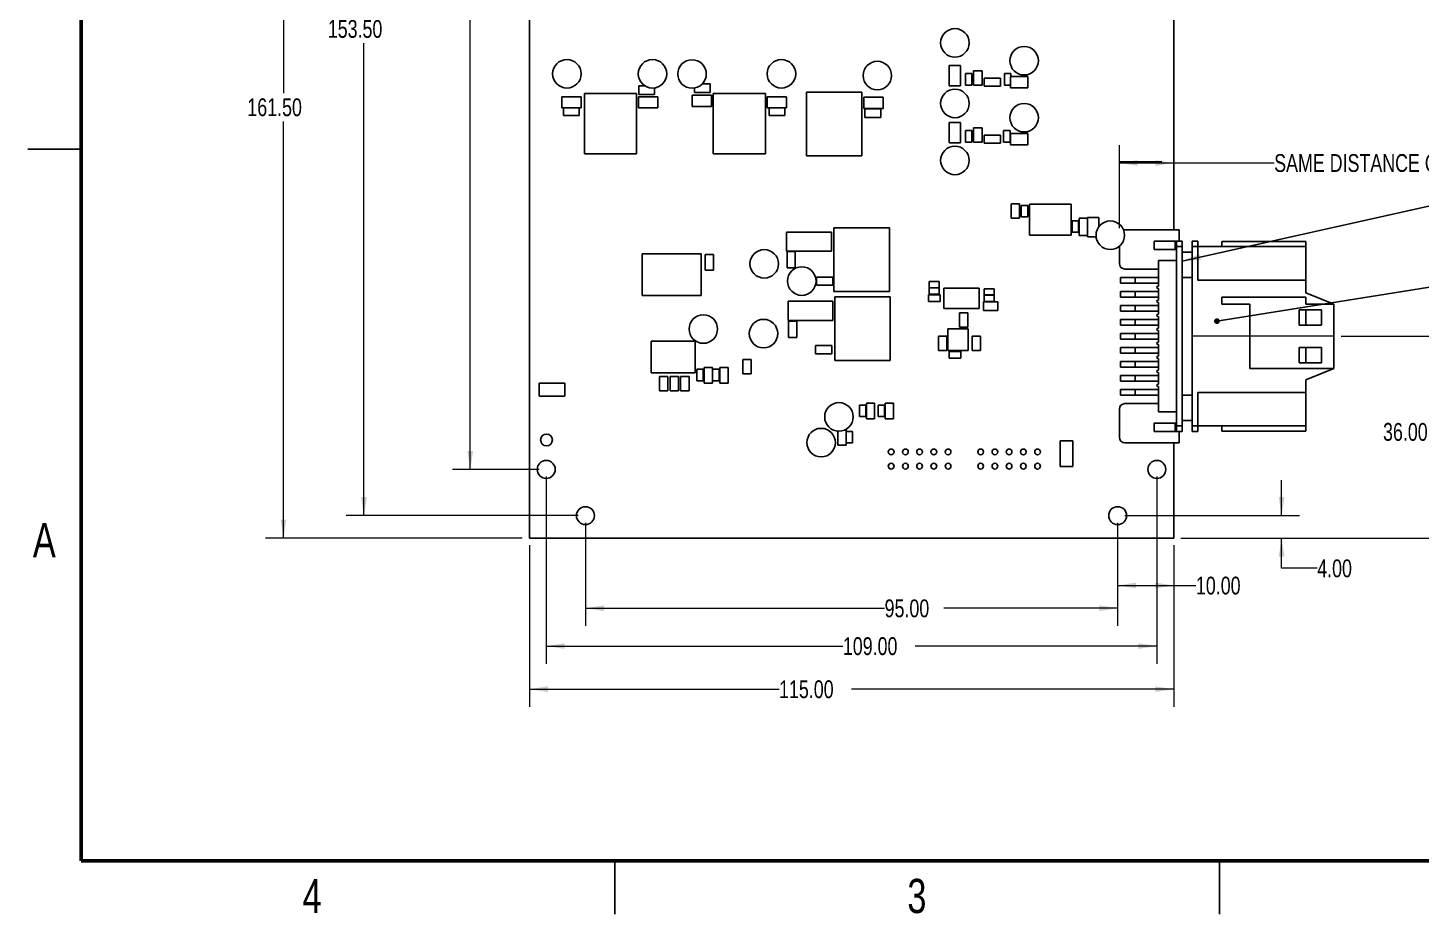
# Paper-space layout 'Sheet2' of a CAD drawing. Header units: millimetres. Extents: x 3 to 429, y 3 to 276.
# Drawn here: x 3.2 to 251.9, y 3.2 to 161.3 of the extents above; entities that cross this region are included whole.
import ezdxf

# ---------------------------------------------------------------- set-up
doc = ezdxf.new("R2010")
doc.units = ezdxf.units.MM
doc.styles.add('SLDTEXTSTYLE1', font='TXT', dxfattribs={"width": 0.75})
doc.dimstyles.new('SLDDIMSTYLE1', dxfattribs={"dimtxt": 3.175, "dimasz": 3.302, "dimexe": 0, "dimexo": 0.0625, "dimgap": 0.79375, "dimtad": 0, "dimtih": 1, "dimtoh": 1, "dimrnd": 1e-09, "dimzin": 4, "dimdsep": 46, "dimtxsty": 'SLDTEXTSTYLE1', "dimsah": 1, "dimcen": 0.09, "dimadec": 0, "dimazin": 1, "dimtfac": 1, "dimtofl": 0, "dimtmove": 0, "dimatfit": 3, "dimfxl": 1, "dimfrac": 2, "dimtolj": 1, "dimtzin": 12, "dimarcsym": 0})
doc.dimstyles.new('SLDDIMSTYLE2', dxfattribs={"dimtxt": 3.175, "dimasz": 3.302, "dimexe": 0, "dimexo": 0.0625, "dimgap": 0.79375, "dimtad": 0, "dimtih": 1, "dimtoh": 1, "dimrnd": 1e-09, "dimzin": 12, "dimdsep": 46, "dimtxsty": 'SLDTEXTSTYLE1', "dimsah": 1, "dimcen": 0.09, "dimadec": 0, "dimazin": 3, "dimtfac": 1, "dimtofl": 0, "dimtmove": 0, "dimatfit": 3, "dimfxl": 1, "dimfrac": 2, "dimtolj": 1, "dimtzin": 12, "dimarcsym": 0})
doc.dimstyles.new('SLDDIMSTYLE3', dxfattribs={"dimtxt": 3.175, "dimasz": 3.302, "dimexe": 0, "dimexo": 0.0625, "dimgap": 0.79375, "dimtad": 0, "dimtih": 1, "dimtoh": 1, "dimrnd": 1e-09, "dimzin": 4, "dimdsep": 46, "dimtxsty": 'SLDTEXTSTYLE1', "dimsah": 1, "dimcen": 0.09, "dimadec": 0, "dimazin": 1, "dimtfac": 1, "dimtmove": 0, "dimatfit": 0, "dimfxl": 1, "dimfrac": 2, "dimtolj": 1, "dimtzin": 12, "dimarcsym": 0})
doc.dimstyles.new('SLDDIMSTYLE4', dxfattribs={"dimtxt": 0.18, "dimasz": 1.016, "dimexe": 0, "dimexo": 0.0625, "dimgap": 0, "dimtad": 0, "dimtih": 1, "dimtoh": 1, "dimdec": 0, "dimrnd": 1e-09, "dimzin": 0, "dimdsep": 46, "dimtxsty": 'Standard', "dimblk1": 'DOT', "dimblk2": 'DOT', "dimsah": 1, "dimcen": 0.09, "dimadec": 0, "dimazin": 0, "dimtfac": 1.016, "dimtdec": 0, "dimtofl": 0, "dimtmove": 0, "dimatfit": 3, "dimldrblk": 'DOT', "dimfxl": 1, "dimfrac": 2, "dimtolj": 1, "dimtzin": 0, "dimarcsym": 0})
doc.dimstyles.new('SLDDIMSTYLE5', dxfattribs={"dimtxt": 0.18, "dimasz": 3.302, "dimexe": 0, "dimexo": 0.0625, "dimgap": 0, "dimtad": 0, "dimtih": 1, "dimtoh": 1, "dimdec": 0, "dimrnd": 1e-09, "dimzin": 0, "dimdsep": 46, "dimtxsty": 'Standard', "dimsah": 1, "dimcen": 0.09, "dimadec": 0, "dimazin": 0, "dimtfac": 3.302, "dimtdec": 0, "dimtofl": 0, "dimtmove": 0, "dimatfit": 3, "dimfxl": 1, "dimfrac": 2, "dimtolj": 1, "dimtzin": 0, "dimarcsym": 0})

# ---------------------------------------------------------------- blocks, each defined once
blk = doc.blocks.new('_D_10')
at = {"color": 7, "linetype": 'Continuous', "lineweight": 0}
for p, q in [((237.57, 106.28), (294.58, 106.28)), ((291.4, 106.28), (291.4, 91.76)), ((291.4, 70.28), (291.4, 86.72)), ((208.97, 70.28), (294.58, 70.28))]:
    blk.add_line(p, q, dxfattribs=at)
at = {"color": 7, "linetype": 'Continuous', "lineweight": 18}
for points in [[(291.4, 106.28), (290.89, 102.98), (291.91, 102.98)], [(291.4, 70.28), (291.91, 73.58), (290.89, 73.58)]]:
    blk.add_solid(points, dxfattribs=at)
at = {"color": 7, "linetype": 'Continuous', "lineweight": 18, "char_height": 3.175, "attachment_point": 1, "style": 'SLDTEXTSTYLE1'}
for s, insert in [('36.00', (245.07, 90.81)), ('[BOARD EDGE TO CONNECTOR CENTER]', (255.62, 90.81))]:
    blk.add_mtext(s, dxfattribs=dict(at, insert=insert))
blk = doc.blocks.new('_D_13')
at = {"color": 7, "linetype": 'Continuous', "lineweight": 0}
for p, q in [((91.43, 231.78), (45.62, 231.78)), ((48.8, 231.78), (48.8, 149.69)), ((48.8, 70.28), (48.8, 144.64)), ((91.43, 70.28), (45.62, 70.28))]:
    blk.add_line(p, q, dxfattribs=at)
at = {"color": 7, "linetype": 'Continuous', "lineweight": 18}
for points in [[(48.8, 231.78), (48.29, 228.48), (49.31, 228.48)], [(48.8, 70.28), (49.31, 73.58), (48.29, 73.58)]]:
    blk.add_solid(points, dxfattribs=at)
at = {"color": 7, "linetype": 'Continuous', "lineweight": 18, "insert": (42.35, 148.74), "char_height": 3.175, "attachment_point": 1, "style": 'SLDTEXTSTYLE1'}
blk.add_mtext('161.50', dxfattribs=at)
blk = doc.blocks.new('_D_14')
at = {"color": 7, "linetype": 'Continuous', "lineweight": 0}
for p, q in [((92.7, 69.01), (92.7, 40.14)), ((207.7, 69.01), (207.7, 40.14)), ((92.7, 43.32), (137.26, 43.32)), ((207.7, 43.32), (150.17, 43.32))]:
    blk.add_line(p, q, dxfattribs=at)
at = {"color": 7, "linetype": 'Continuous', "lineweight": 18}
for points in [[(92.7, 43.32), (96, 42.81), (96, 43.82)], [(207.7, 43.32), (204.4, 43.82), (204.4, 42.81)]]:
    blk.add_solid(points, dxfattribs=at)
at = {"color": 7, "linetype": 'Continuous', "lineweight": 18, "insert": (137.26, 44.89), "char_height": 3.175, "attachment_point": 1, "style": 'SLDTEXTSTYLE1'}
blk.add_mtext('115.00', dxfattribs=at)
blk = doc.blocks.new('_D_15')
at = {"color": 7, "linetype": 'Continuous', "lineweight": 0}
for p, q in [((94.43, 219.53), (78.96, 219.53)), ((82.14, 219.53), (82.14, 177.64)), ((82.14, 82.53), (82.14, 172.6)), ((94.43, 82.53), (78.96, 82.53))]:
    blk.add_line(p, q, dxfattribs=at)
at = {"color": 7, "linetype": 'Continuous', "lineweight": 18}
for points in [[(82.14, 219.53), (81.63, 216.23), (82.65, 216.23)], [(82.14, 82.53), (82.65, 85.83), (81.63, 85.83)]]:
    blk.add_solid(points, dxfattribs=at)
at = {"color": 7, "linetype": 'Continuous', "lineweight": 18, "insert": (75.69, 176.7), "char_height": 3.175, "attachment_point": 1, "style": 'SLDTEXTSTYLE1'}
blk.add_mtext('137.00', dxfattribs=at)
blk = doc.blocks.new('_D_16')
at = {"color": 7, "linetype": 'Continuous', "lineweight": 0}
for p, q in [((101.43, 227.78), (59.99, 227.78)), ((63.17, 227.78), (63.17, 163.66)), ((63.17, 74.28), (63.17, 158.62)), ((101.43, 74.28), (59.99, 74.28))]:
    blk.add_line(p, q, dxfattribs=at)
at = {"color": 7, "linetype": 'Continuous', "lineweight": 18}
for points in [[(63.17, 227.78), (62.66, 224.48), (63.67, 224.48)], [(63.17, 74.28), (63.67, 77.58), (62.66, 77.58)]]:
    blk.add_solid(points, dxfattribs=at)
at = {"color": 7, "linetype": 'Continuous', "lineweight": 18, "insert": (56.71, 162.72), "char_height": 3.175, "attachment_point": 1, "style": 'SLDTEXTSTYLE1'}
blk.add_mtext('153.50', dxfattribs=at)
blk = doc.blocks.new('_D_17')
at = {"color": 7, "linetype": 'Continuous', "lineweight": 0}
for p, q in [((95.7, 81.26), (95.7, 47.83)), ((204.7, 81.26), (204.7, 47.83)), ((95.7, 51.01), (148.65, 51.01)), ((204.7, 51.01), (161.55, 51.01))]:
    blk.add_line(p, q, dxfattribs=at)
at = {"color": 7, "linetype": 'Continuous', "lineweight": 18}
for points in [[(95.7, 51.01), (99, 50.5), (99, 51.51)], [(204.7, 51.01), (201.4, 51.51), (201.4, 50.5)]]:
    blk.add_solid(points, dxfattribs=at)
at = {"color": 7, "linetype": 'Continuous', "lineweight": 18, "insert": (148.65, 52.58), "char_height": 3.175, "attachment_point": 1, "style": 'SLDTEXTSTYLE1'}
blk.add_mtext('109.00', dxfattribs=at)
blk = doc.blocks.new('_D_18')
at = {"color": 7, "linetype": 'Continuous', "lineweight": 0}
for p, q in [((102.7, 73.01), (102.7, 54.59)), ((197.7, 73.01), (197.7, 54.59)), ((102.7, 57.76), (156.1, 57.76)), ((197.7, 57.76), (166.66, 57.76))]:
    blk.add_line(p, q, dxfattribs=at)
at = {"color": 7, "linetype": 'Continuous', "lineweight": 18}
for points in [[(102.7, 57.76), (106, 57.25), (106, 58.27)], [(197.7, 57.76), (194.4, 58.27), (194.4, 57.25)]]:
    blk.add_solid(points, dxfattribs=at)
at = {"color": 7, "linetype": 'Continuous', "lineweight": 18, "insert": (156.1, 59.33), "char_height": 3.175, "attachment_point": 1, "style": 'SLDTEXTSTYLE1'}
blk.add_mtext('95.00', dxfattribs=at)
blk = doc.blocks.new('_D_19')
at = {"color": 7, "linetype": 'Continuous', "lineweight": 0}
for p, q in [((226.97, 74.28), (226.97, 80.63)), ((198.97, 74.28), (230.15, 74.28)), ((208.97, 70.28), (230.15, 70.28)), ((226.97, 64.89), (226.97, 70.28)), ((233.32, 64.89), (226.97, 64.89))]:
    blk.add_line(p, q, dxfattribs=at)
at = {"color": 7, "linetype": 'Continuous', "lineweight": 18}
for points in [[(226.97, 74.28), (227.48, 77.58), (226.46, 77.58)], [(226.97, 70.28), (226.46, 66.98), (227.48, 66.98)]]:
    blk.add_solid(points, dxfattribs=at)
at = {"color": 7, "linetype": 'Continuous', "lineweight": 18, "insert": (233.32, 66.46), "char_height": 3.175, "attachment_point": 1, "style": 'SLDTEXTSTYLE1'}
blk.add_mtext('4.00', dxfattribs=at)
blk = doc.blocks.new('_D_20')
at = {"color": 7, "linetype": 'Continuous', "lineweight": 0}
for p, q in [((197.7, 73.01), (197.7, 58.64)), ((207.7, 69.01), (207.7, 58.64)), ((197.7, 61.82), (207.7, 61.82)), ((207.7, 61.82), (211.67, 61.82))]:
    blk.add_line(p, q, dxfattribs=at)
at = {"color": 7, "linetype": 'Continuous', "lineweight": 18}
for points in [[(197.7, 61.82), (201, 61.31), (201, 62.33)], [(207.7, 61.82), (204.4, 62.33), (204.4, 61.31)]]:
    blk.add_solid(points, dxfattribs=at)
at = {"color": 7, "linetype": 'Continuous', "lineweight": 18, "insert": (211.67, 63.39), "char_height": 3.175, "attachment_point": 1, "style": 'SLDTEXTSTYLE1'}
blk.add_mtext('10.00', dxfattribs=at)
blk = doc.blocks.new('_D_21')
at = {"color": 7, "linetype": 'Continuous', "lineweight": 0}
for p, q in [((198, 125.55), (198, 140.39)), ((198, 137.22), (207.7, 137.22)), ((207.7, 137.22), (225.64, 137.22))]:
    blk.add_line(p, q, dxfattribs=at)
at = {"color": 7, "linetype": 'Continuous', "lineweight": 18}
for points in [[(198, 137.22), (201.3, 136.71), (201.3, 137.72)], [(207.7, 137.22), (204.4, 137.72), (204.4, 136.71)]]:
    blk.add_solid(points, dxfattribs=at)
at = {"color": 7, "linetype": 'Continuous', "lineweight": 18, "insert": (225.64, 138.79), "char_height": 3.175, "attachment_point": 1, "style": 'SLDTEXTSTYLE1'}
blk.add_mtext('SAME DISTANCE OUT AS CONNECTOR ON CARRIER BOARD', dxfattribs=at)
blk = doc.blocks.new('_Dot')
at = {"color": 0, "linetype": 'ByBlock', "lineweight": -2}
blk.add_line((-0.5, 0), (-1, 0), dxfattribs=at)
at = {"color": 0, "linetype": 'ByBlock', "const_width": 0.5}
blk.add_lwpolyline([(-0.25, 0, 1), (0.25, 0, 1)], format="xyb", close=True, dxfattribs=at)

psp = doc.layouts.new('Sheet2')

# ---------------------------------------------------------------- linework, layer by layer
at = {"color": 7, "linetype": 'Continuous', "lineweight": 50}
for p, q in [((12.7, 12.7), (12.7, 266.7)), ((419.1, 12.7), (12.7, 12.7))]:
    psp.add_line(p, q, dxfattribs=at)
at = {"color": 7, "linetype": 'Continuous', "lineweight": 25}
for p, q in [((92.7, 231.782), (92.7, 70.281)), ((207.701, 125.281), (207.701, 231.782)), ((167.625, 150.997), (167.625, 154.597)), ((167.625, 154.597), (169.675, 154.597)), ((169.675, 154.597), (169.675, 150.997)), ((170.518, 151.112), (170.518, 153.162)), ((170.518, 153.162), (171.658, 153.162)), ((171.658, 153.162), (171.658, 152.402)), ((171.658, 152.402), (171.658, 152.402)), ((171.658, 152.402), (171.658, 151.112)), ((171.991, 151.122), (171.991, 153.672)), ((171.991, 153.672), (173.491, 153.672)), ((173.491, 153.672), (173.491, 151.122)), ((173.879, 150.922), (173.879, 152.372)), ((173.879, 152.372), (176.779, 152.372)), ((176.779, 152.372), (176.779, 150.922)), ((177.476, 151.112), (177.476, 153.162)), ((177.476, 153.162), (178.616, 153.162)), ((178.557, 152.647), (181.657, 152.647)), ((178.557, 150.647), (178.557, 152.647)), ((178.616, 153.162), (178.616, 152.647)), ((181.657, 152.647), (181.657, 150.647)), ((102.505, 138.847), (102.505, 149.597)), ((102.505, 149.597), (111.805, 149.597)), ((111.805, 149.597), (111.805, 138.847)), ((112.214, 149.439), (112.214, 150.949)), ((112.214, 150.949), (113.343, 150.949)), ((115.014, 149.439), (112.214, 149.439)), ((115.014, 150.6), (115.014, 149.439)), ((121.734, 147.288), (121.734, 149.288)), ((121.734, 149.288), (125.184, 149.288)), ((122.185, 149.795), (122.185, 150.584)), ((124.985, 149.795), (122.185, 149.795)), ((123.547, 151.305), (124.985, 151.305)), ((124.985, 151.305), (124.985, 149.795)), ((125.184, 149.288), (125.184, 147.288)), ((125.521, 149.597), (134.821, 149.597)), ((125.521, 138.847), (125.521, 149.597)), ((134.821, 149.597), (134.821, 138.847)), ((142.137, 138.496), (142.137, 149.846)), ((142.137, 149.846), (152.037, 149.846)), ((152.037, 149.846), (152.037, 138.496)), ((169.675, 150.997), (167.625, 150.997)), ((171.658, 151.112), (170.518, 151.112)), ((173.491, 151.122), (171.991, 151.122)), ((176.779, 150.922), (173.879, 150.922)), ((178.557, 151.112), (177.476, 151.112)), ((181.657, 150.647), (178.557, 150.647)), ((98.463, 147.042), (98.463, 149.042)), ((98.463, 149.042), (101.913, 149.042)), ((101.913, 147.042), (98.463, 147.042)), ((98.788, 145.655), (98.788, 147.042)), ((101.588, 147.042), (101.588, 145.655)), ((101.913, 149.042), (101.913, 147.042)), ((112.143, 149.042), (115.593, 149.042)), ((112.143, 147.042), (112.143, 149.042)), ((115.593, 147.042), (112.143, 147.042)), ((115.593, 149.042), (115.593, 147.042)), ((125.184, 147.288), (121.734, 147.288)), ((135.159, 147.042), (135.159, 149.042)), ((135.159, 149.042), (138.609, 149.042)), ((138.609, 147.042), (135.159, 147.042)), ((135.484, 145.655), (135.484, 147.042)), ((138.284, 147.042), (138.284, 145.655)), ((138.609, 149.042), (138.609, 147.042)), ((152.367, 146.958), (152.367, 148.958)), ((152.367, 148.958), (155.817, 148.958)), ((155.817, 146.958), (152.367, 146.958)), ((152.6, 145.34), (152.6, 146.85)), ((152.6, 146.85), (155.4, 146.85)), ((155.4, 146.85), (155.4, 145.34)), ((155.817, 148.958), (155.817, 146.958)), ((101.588, 145.655), (98.788, 145.655)), ((138.284, 145.655), (135.484, 145.655)), ((155.4, 145.34), (152.6, 145.34)), ((167.625, 144.427), (169.675, 144.427)), ((167.625, 140.827), (167.625, 144.427)), ((169.675, 144.427), (169.675, 140.827)), ((170.518, 140.942), (170.518, 142.992)), ((170.518, 142.992), (171.658, 142.992)), ((171.658, 142.992), (171.658, 142.232)), ((171.658, 142.232), (171.658, 142.232)), ((171.658, 142.232), (171.658, 140.942)), ((171.991, 140.952), (171.991, 143.502)), ((171.991, 143.502), (173.491, 143.502)), ((173.491, 143.502), (173.491, 140.952)), ((173.879, 140.752), (173.879, 142.202)), ((173.879, 142.202), (176.779, 142.202)), ((176.779, 142.202), (176.779, 140.752)), ((177.349, 140.942), (177.349, 142.992)), ((177.349, 142.992), (178.489, 142.992)), ((178.489, 142.992), (178.489, 142.232)), ((178.489, 142.232), (178.489, 142.232)), ((178.489, 142.232), (178.489, 140.942)), ((178.557, 142.477), (181.657, 142.477)), ((178.557, 140.477), (178.557, 142.477)), ((181.657, 142.477), (181.657, 140.477)), ((3.174, 139.7), (12.701, 139.7)), ((12.7, 139.7), (3.175, 139.7)), ((169.675, 140.827), (167.625, 140.827)), ((171.658, 140.942), (170.518, 140.942)), ((173.491, 140.952), (171.991, 140.952)), ((176.779, 140.752), (173.879, 140.752)), ((178.489, 140.942), (177.349, 140.942)), ((181.657, 140.477), (178.557, 140.477)), ((111.805, 138.847), (102.505, 138.847)), ((134.821, 138.847), (125.521, 138.847)), ((152.037, 138.496), (142.137, 138.496)), ((178.694, 129.91), (180.194, 129.91)), ((178.694, 127.36), (178.694, 129.91)), ((180.194, 129.91), (180.194, 127.36)), ((180.499, 129.635), (181.639, 129.635)), ((180.499, 127.585), (180.499, 129.635)), ((181.639, 129.635), (181.639, 128.875)), ((181.942, 129.886), (189.392, 129.886)), ((181.942, 124.336), (181.942, 129.886)), ((189.392, 129.886), (189.392, 124.336)), ((180.194, 127.36), (178.694, 127.36)), ((181.639, 127.584), (180.499, 127.585)), ((181.639, 128.875), (181.639, 128.875)), ((181.639, 128.875), (181.639, 127.584)), ((189.567, 125.601), (189.567, 126.891)), ((189.567, 126.891), (190.707, 126.891)), ((190.707, 126.891), (190.707, 124.841)), ((190.836, 124.291), (190.836, 127.391)), ((190.836, 127.391), (192.337, 127.391)), ((192.337, 127.464), (194.337, 127.464)), ((192.337, 124.014), (192.337, 127.464)), ((194.337, 127.464), (194.337, 125.828)), ((138.614, 124.848), (146.614, 124.848)), ((138.614, 121.448), (138.614, 124.848)), ((146.614, 124.848), (146.614, 121.448)), ((147.062, 125.648), (156.962, 125.648)), ((147.062, 114.298), (147.062, 125.648)), ((156.962, 125.648), (156.962, 114.298)), ((189.567, 125.601), (189.567, 125.601)), ((189.567, 124.841), (189.567, 125.601)), ((190.707, 124.841), (189.567, 124.841)), ((208.701, 125.281), (199.001, 125.281)), ((208.701, 125.281), (208.701, 123.281)), ((189.392, 124.336), (181.942, 124.336)), ((192.337, 124.291), (190.836, 124.291)), ((193.858, 124.014), (192.337, 124.014)), ((198.001, 122.351), (198.001, 119.281)), ((204.201, 121.781), (204.201, 123.281)), ((207.982, 123.281), (204.201, 123.281)), ((207.982, 121.781), (207.982, 123.281)), ((207.982, 123.281), (208.201, 123.281)), ((208.201, 123.281), (209.201, 123.281)), ((208.201, 122.281), (208.201, 123.281)), ((209.201, 122.281), (208.201, 122.281)), ((208.201, 122.281), (208.201, 90.281)), ((209.201, 123.281), (209.201, 122.281)), ((209.201, 90.281), (209.201, 122.281)), ((211.001, 123.281), (212.001, 123.281)), ((211.001, 122.281), (211.001, 123.281)), ((212.001, 122.281), (211.001, 122.281)), ((211.001, 90.281), (211.001, 122.281)), ((212.001, 123.281), (212.001, 122.281)), ((212.001, 122.281), (231.301, 122.281)), ((212.001, 122.281), (212.001, 116.281)), ((231.301, 123.181), (216.301, 123.181)), ((216.301, 123.181), (216.301, 122.281)), ((231.301, 122.281), (231.301, 123.181)), ((231.301, 122.281), (231.301, 116.281)), ((112.831, 113.573), (112.831, 121.023)), ((112.831, 121.023), (123.381, 121.023)), ((123.381, 121.023), (123.381, 113.573)), ((124.057, 118.082), (124.057, 120.882)), ((124.057, 120.882), (125.567, 120.882)), ((125.567, 120.882), (125.567, 118.082)), ((146.614, 121.448), (138.614, 121.448)), ((138.714, 118.523), (138.714, 121.423)), ((138.714, 121.423), (140.164, 121.423)), ((140.164, 121.423), (140.164, 118.523)), ((207.982, 121.781), (204.201, 121.781)), ((205.001, 119.781), (205.001, 115.231)), ((205.001, 119.781), (208.201, 119.781)), ((208.201, 121.781), (207.982, 121.781)), ((209.201, 121.281), (211.001, 121.281)), ((125.567, 118.082), (124.057, 118.082)), ((140.164, 118.523), (138.714, 118.523)), ((205.001, 118.281), (199.001, 118.281)), ((143.932, 115.388), (143.932, 116.838)), ((143.932, 116.838), (146.832, 116.838)), ((146.832, 115.388), (143.932, 115.388)), ((146.832, 116.838), (146.832, 115.388)), ((164.031, 114.949), (164.031, 116.049)), ((164.031, 116.049), (165.831, 116.049)), ((165.831, 114.949), (164.031, 114.949)), ((164.031, 113.806), (164.031, 114.906)), ((164.031, 114.906), (165.831, 114.906)), ((165.831, 116.049), (165.831, 114.949)), ((165.831, 114.906), (165.831, 113.806)), ((166.658, 111.236), (166.658, 114.886)), ((166.658, 114.886), (173.008, 114.886)), ((173.008, 114.886), (173.008, 111.236)), ((173.886, 113.654), (173.886, 114.754)), ((173.886, 114.754), (175.686, 114.754)), ((175.686, 114.754), (175.686, 113.654)), ((198.181, 116.781), (198.181, 115.781)), ((200.821, 116.781), (198.181, 116.781)), ((198.181, 115.781), (200.821, 115.781)), ((200.821, 115.781), (200.821, 116.781)), ((205.001, 116.781), (200.821, 116.781)), ((200.821, 115.781), (205.001, 115.781)), ((204.901, 115.231), (205.001, 115.231)), ((204.901, 114.831), (205.001, 114.831)), ((205.001, 114.831), (205.001, 112.731)), ((209.201, 116.781), (211.001, 116.781)), ((212.001, 116.281), (231.301, 116.281)), ((231.301, 116.281), (231.301, 114.031)), ((123.381, 113.573), (112.831, 113.573)), ((138.868, 112.529), (146.868, 112.529)), ((138.868, 109.129), (138.868, 112.529)), ((146.868, 112.529), (146.868, 109.129)), ((156.962, 114.298), (147.062, 114.298)), ((147.189, 113.329), (157.089, 113.329)), ((147.189, 101.979), (147.189, 113.329)), ((157.089, 113.329), (157.089, 101.979)), ((163.957, 112.516), (163.957, 113.656)), ((163.957, 113.656), (164.717, 113.656)), ((166.007, 112.516), (163.957, 112.516)), ((165.831, 113.806), (164.031, 113.806)), ((164.717, 113.656), (164.717, 113.656)), ((164.717, 113.656), (166.007, 113.656)), ((166.007, 113.656), (166.007, 112.516)), ((173.765, 110.914), (173.765, 112.414)), ((173.765, 112.414), (176.315, 112.414)), ((175.686, 113.654), (173.886, 113.654)), ((173.886, 112.511), (173.886, 113.611)), ((173.886, 113.611), (175.686, 113.611)), ((175.686, 112.511), (173.886, 112.511)), ((175.686, 113.611), (175.686, 112.511)), ((176.315, 112.414), (176.315, 110.914)), ((198.181, 114.281), (198.181, 113.281)), ((200.821, 114.281), (198.181, 114.281)), ((198.181, 113.281), (200.821, 113.281)), ((200.821, 113.281), (200.821, 114.281)), ((205.001, 114.281), (200.821, 114.281)), ((200.821, 113.281), (205.001, 113.281)), ((204.901, 112.731), (205.001, 112.731)), ((204.901, 112.331), (205.001, 112.331)), ((205.001, 112.331), (205.001, 110.231)), ((216.301, 113.281), (216.301, 112.031)), ((231.301, 113.281), (216.301, 113.281)), ((216.301, 112.031), (221.301, 112.031)), ((221.301, 112.031), (221.301, 100.531)), ((231.301, 114.031), (236.301, 112.031)), ((231.301, 112.031), (231.301, 113.281)), ((236.301, 112.031), (231.301, 112.031)), ((236.301, 112.031), (236.301, 100.531)), ((173.008, 111.236), (166.658, 111.236)), ((169.464, 107.925), (169.464, 110.475)), ((169.464, 110.475), (170.964, 110.475)), ((170.964, 110.475), (170.964, 107.925)), ((176.315, 110.914), (173.765, 110.914)), ((198.181, 111.781), (198.181, 110.781)), ((200.821, 111.781), (198.181, 111.781)), ((198.181, 110.781), (200.821, 110.781)), ((200.821, 110.781), (200.821, 111.781)), ((205.001, 111.781), (200.821, 111.781)), ((200.821, 110.781), (205.001, 110.781)), ((204.901, 110.231), (205.001, 110.231)), ((204.901, 109.831), (205.001, 109.831)), ((205.001, 109.831), (205.001, 107.731)), ((234.101, 111.031), (230.101, 111.031)), ((230.101, 111.031), (230.101, 108.281)), ((231.301, 111.031), (231.301, 108.281)), ((234.101, 108.281), (234.101, 111.031)), ((146.868, 109.129), (138.868, 109.129)), ((138.968, 106.077), (138.968, 108.977)), ((138.968, 108.977), (140.418, 108.977)), ((140.418, 108.977), (140.418, 106.077)), ((167.373, 107.645), (171.023, 107.645)), ((167.373, 103.745), (167.373, 107.645)), ((170.964, 107.925), (169.464, 107.925)), ((171.023, 107.645), (171.023, 103.745)), ((198.181, 109.281), (198.181, 108.281)), ((200.821, 109.281), (198.181, 109.281)), ((198.181, 108.281), (200.821, 108.281)), ((200.821, 108.281), (200.821, 109.281)), ((205.001, 109.281), (200.821, 109.281)), ((200.821, 108.281), (205.001, 108.281)), ((204.901, 107.731), (205.001, 107.731)), ((204.901, 107.331), (205.001, 107.331)), ((205.001, 107.331), (205.001, 105.231)), ((230.101, 108.281), (234.101, 108.281)), ((114.457, 99.749), (114.457, 105.399)), ((114.457, 105.399), (122.257, 105.399)), ((122.257, 105.399), (122.257, 99.749)), ((140.418, 106.077), (138.968, 106.077)), ((143.754, 103.17), (143.754, 104.62)), ((143.754, 104.62), (146.654, 104.62)), ((146.654, 104.62), (146.654, 103.17)), ((165.731, 106.309), (167.231, 106.309)), ((165.731, 103.759), (165.731, 106.309)), ((167.231, 106.309), (167.231, 103.759)), ((171.7, 103.759), (171.7, 106.309)), ((171.7, 106.309), (173.2, 106.309)), ((173.2, 106.309), (173.2, 103.759)), ((198.181, 106.781), (198.181, 105.781)), ((200.821, 106.781), (198.181, 106.781)), ((198.181, 105.781), (200.821, 105.781)), ((200.821, 105.781), (200.821, 106.781)), ((205.001, 106.781), (200.821, 106.781)), ((200.821, 105.781), (205.001, 105.781)), ((204.901, 105.231), (205.001, 105.231)), ((204.901, 104.831), (205.001, 104.831)), ((205.001, 104.831), (205.001, 102.731)), ((130.779, 102.124), (132.279, 102.124)), ((130.779, 99.574), (130.779, 102.124)), ((132.279, 102.124), (132.279, 99.574)), ((146.654, 103.17), (143.754, 103.17)), ((157.089, 101.979), (147.189, 101.979)), ((167.231, 103.759), (165.731, 103.759)), ((171.023, 103.745), (167.373, 103.745)), ((167.64, 102.407), (167.64, 103.547)), ((167.64, 103.547), (168.4, 103.547)), ((169.69, 102.407), (167.64, 102.407)), ((168.4, 103.547), (168.4, 103.547)), ((168.4, 103.547), (169.69, 103.547)), ((169.69, 103.547), (169.69, 102.407)), ((173.2, 103.759), (171.7, 103.759)), ((198.181, 104.281), (198.181, 103.281)), ((200.821, 104.281), (198.181, 104.281)), ((198.181, 103.281), (200.821, 103.281)), ((200.821, 103.281), (200.821, 104.281)), ((205.001, 104.281), (200.821, 104.281)), ((200.821, 103.281), (205.001, 103.281)), ((204.901, 102.731), (205.001, 102.731)), ((204.901, 102.331), (205.001, 102.331)), ((205.001, 102.331), (205.001, 100.231)), ((230.101, 104.281), (230.101, 101.531)), ((234.101, 104.281), (230.101, 104.281)), ((231.301, 104.281), (231.301, 101.531)), ((234.101, 101.531), (234.101, 104.281)), ((122.257, 99.749), (114.457, 99.749)), ((122.562, 99.109), (122.562, 100.399)), ((122.562, 100.399), (123.702, 100.399)), ((123.702, 100.399), (123.702, 98.349)), ((123.905, 97.923), (123.905, 100.723)), ((123.905, 100.723), (125.355, 100.723)), ((125.355, 100.723), (125.355, 97.923)), ((125.404, 99.103), (125.404, 100.393)), ((125.404, 100.393), (126.544, 100.393)), ((126.544, 100.393), (126.544, 98.343)), ((126.697, 97.917), (126.697, 100.717)), ((126.697, 100.717), (128.147, 100.717)), ((128.147, 100.717), (128.147, 97.917)), ((132.279, 99.574), (130.779, 99.574)), ((198.181, 101.781), (198.181, 100.781)), ((200.821, 101.781), (198.181, 101.781)), ((198.181, 100.781), (200.821, 100.781)), ((200.821, 100.781), (200.821, 101.781)), ((205.001, 101.781), (200.821, 101.781)), ((200.821, 100.781), (205.001, 100.781)), ((204.901, 100.231), (205.001, 100.231)), ((204.901, 99.831), (205.001, 99.831)), ((205.001, 99.831), (205.001, 97.731)), ((236.301, 100.531), (221.301, 100.531)), ((230.101, 101.531), (234.101, 101.531)), ((236.301, 100.531), (231.301, 98.531)), ((94.415, 95.611), (94.415, 97.911)), ((94.415, 97.911), (99.015, 97.911)), ((99.015, 97.911), (99.015, 95.611)), ((115.927, 99.125), (117.427, 99.125)), ((115.927, 96.575), (115.927, 99.125)), ((117.427, 99.125), (117.427, 96.575)), ((117.808, 99.125), (119.308, 99.125)), ((117.808, 96.575), (117.808, 99.125)), ((119.308, 99.125), (119.308, 96.575)), ((119.689, 99.125), (121.189, 99.125)), ((119.689, 96.575), (119.689, 99.125)), ((121.189, 99.125), (121.189, 96.575)), ((122.562, 99.109), (122.562, 99.109)), ((122.562, 98.349), (122.562, 99.109)), ((123.702, 98.349), (122.562, 98.349)), ((125.355, 97.923), (123.905, 97.923)), ((125.404, 99.103), (125.404, 99.103)), ((125.404, 98.343), (125.404, 99.103)), ((126.544, 98.343), (125.404, 98.343)), ((128.147, 97.917), (126.697, 97.917)), ((198.181, 99.281), (198.181, 98.281)), ((200.821, 99.281), (198.181, 99.281)), ((198.181, 98.281), (200.821, 98.281)), ((200.821, 98.281), (200.821, 99.281)), ((205.001, 99.281), (200.821, 99.281)), ((200.821, 98.281), (205.001, 98.281)), ((204.901, 97.731), (205.001, 97.731)), ((204.901, 97.331), (205.001, 97.331)), ((205.001, 97.331), (205.001, 92.781)), ((231.301, 98.531), (231.301, 96.281)), ((99.015, 95.611), (94.415, 95.611)), ((117.427, 96.575), (115.927, 96.575)), ((119.308, 96.575), (117.808, 96.575)), ((121.189, 96.575), (119.689, 96.575)), ((198.181, 96.781), (198.181, 95.781)), ((200.821, 96.781), (198.181, 96.781)), ((198.181, 95.781), (200.821, 95.781)), ((200.821, 95.781), (200.821, 96.781)), ((205.001, 96.781), (200.821, 96.781)), ((200.821, 95.781), (205.001, 95.781)), ((209.201, 95.781), (211.001, 95.781)), ((212.001, 96.281), (231.301, 96.281)), ((212.001, 96.281), (212.001, 90.281)), ((231.301, 96.281), (231.301, 90.281)), ((151.595, 94.024), (152.735, 94.024)), ((151.595, 91.974), (151.595, 94.024)), ((152.735, 94.024), (152.735, 93.264)), ((152.735, 93.264), (152.735, 93.264)), ((152.735, 93.264), (152.735, 91.974)), ((152.862, 94.348), (154.312, 94.348)), ((152.862, 91.548), (152.862, 94.348)), ((154.312, 94.348), (154.312, 91.548)), ((154.947, 91.974), (154.947, 94.024)), ((154.947, 94.024), (156.087, 94.024)), ((156.087, 94.024), (156.087, 93.264)), ((156.087, 93.264), (156.087, 93.264)), ((156.087, 93.264), (156.087, 91.974)), ((156.214, 94.348), (157.664, 94.348)), ((156.214, 91.548), (156.214, 94.348)), ((157.664, 94.348), (157.664, 91.548)), ((198.001, 93.281), (198.001, 88.281)), ((205.001, 94.281), (199.001, 94.281)), ((205.001, 92.781), (208.201, 92.781)), ((149.17, 89.674), (149.231, 89.674)), ((149.231, 89.674), (149.231, 86.874)), ((152.735, 91.974), (151.595, 91.974)), ((154.312, 91.548), (152.862, 91.548)), ((156.087, 91.974), (154.947, 91.974)), ((157.664, 91.548), (156.214, 91.548)), ((204.201, 90.781), (204.201, 89.281)), ((207.982, 90.781), (204.201, 90.781)), ((207.982, 89.281), (207.982, 90.781)), ((207.982, 90.781), (208.201, 90.781)), ((208.201, 90.281), (209.201, 90.281)), ((208.201, 89.281), (208.201, 90.281)), ((209.201, 91.281), (211.001, 91.281)), ((209.201, 90.281), (209.201, 89.281)), ((211.001, 90.281), (212.001, 90.281)), ((211.001, 89.281), (211.001, 90.281)), ((212.001, 90.281), (212.001, 89.281)), ((212.001, 90.281), (231.301, 90.281)), ((216.301, 90.281), (216.301, 89.381)), ((231.301, 89.381), (231.301, 90.281)), ((147.781, 86.874), (147.781, 89.367)), ((149.257, 89.325), (150.397, 89.325)), ((149.257, 87.275), (149.257, 89.325)), ((150.397, 87.275), (149.257, 87.275)), ((150.397, 89.325), (150.397, 88.565)), ((150.397, 88.565), (150.397, 88.565)), ((150.397, 88.565), (150.397, 87.275)), ((187.41, 83.021), (187.41, 87.621)), ((187.41, 87.621), (189.71, 87.621)), ((189.71, 87.621), (189.71, 83.021)), ((208.701, 87.281), (199.001, 87.281)), ((207.982, 89.281), (204.201, 89.281)), ((207.701, 70.281), (207.701, 87.281)), ((208.201, 89.281), (207.982, 89.281)), ((209.201, 89.281), (208.201, 89.281)), ((208.701, 89.281), (208.701, 87.281)), ((212.001, 89.281), (211.001, 89.281)), ((216.301, 89.381), (231.301, 89.381)), ((149.231, 86.874), (147.781, 86.874)), ((189.71, 83.021), (187.41, 83.021)), ((207.701, 70.281), (92.7, 70.281)), ((107.95, 12.7), (107.95, 3.175)), ((215.9, 3.174), (215.9, 12.701)), ((215.9, 12.7), (215.9, 3.175))]:
    psp.add_line(p, q, dxfattribs=at)
at = {"color": 7, "linetype": 'Continuous'}
psp.add_line((197.932, 137.392), (205.602, 137.392), dxfattribs=at)
at = {"color": 7, "linetype": 'Continuous', "lineweight": 18}
psp.add_line((236.301, 106.281), (211.001, 106.281), dxfattribs=at)
at = {"color": 7, "linetype": 'Continuous', "lineweight": 25, "flags": 128}
psp.add_lwpolyline([(199.001, 125.281), (198.806, 125.262), (198.753, 125.25)], dxfattribs=at)
at = {"color": 7, "linetype": 'Continuous', "lineweight": 25}
for centre, radius in [((168.65, 158.642), 2.545), ((181.007, 155.457), 2.545), ((99.388, 153.122), 2.545), ((114.668, 153.122), 2.545), ((121.732, 153.089), 2.545), ((137.684, 153.122), 2.545), ((154.8, 152.807), 2.545), ((168.65, 147.837), 2.545), ((181.007, 145.287), 2.545), ((168.65, 137.667), 2.545), ((196.385, 124.317), 2.545), ((134.613, 119.211), 2.545), ((141.318, 116.138), 2.545), ((123.741, 107.578), 2.545), ((134.486, 106.765), 2.545), ((147.948, 91.906), 2.545), ((144.773, 87.309), 2.545), ((95.748, 87.785), 1.063), ((157.269, 85.653), 0.51), ((159.809, 85.653), 0.51), ((162.349, 85.653), 0.51), ((164.889, 85.653), 0.51), ((167.429, 85.653), 0.51), ((173.246, 85.653), 0.51), ((175.786, 85.653), 0.51), ((178.326, 85.653), 0.51), ((180.866, 85.653), 0.51), ((183.406, 85.653), 0.51), ((95.7, 82.531), 1.6), ((157.269, 83.113), 0.51), ((159.809, 83.113), 0.51), ((162.349, 83.113), 0.51), ((164.889, 83.113), 0.51), ((167.429, 83.113), 0.51), ((173.246, 83.113), 0.51), ((175.786, 83.113), 0.51), ((178.326, 83.113), 0.51), ((180.866, 83.113), 0.51), ((183.406, 83.113), 0.51), ((204.701, 82.531), 1.6), ((102.7, 74.281), 1.6), ((197.701, 74.281), 1.6)]:
    psp.add_circle(centre, radius, dxfattribs=at)
for centre, radius, start, end in [((199.001, 119.281), 1, 180, 270), ((204.901, 115.031), 0.2, 90, 180), ((204.901, 115.031), 0.2, 180, 270), ((204.901, 112.531), 0.2, 90, 180), ((204.901, 112.531), 0.2, 180, 270), ((204.901, 110.031), 0.2, 90, 180), ((204.901, 110.031), 0.2, 180, 270), ((204.901, 107.531), 0.2, 90, 180), ((204.901, 107.531), 0.2, 180, 270), ((204.901, 105.031), 0.2, 90, 180), ((204.901, 105.031), 0.2, 180, 270), ((204.901, 102.531), 0.2, 90, 180), ((204.901, 102.531), 0.2, 180, 270), ((204.901, 100.031), 0.2, 90, 180), ((204.901, 100.031), 0.2, 180, 270), ((204.901, 97.531), 0.2, 90, 180), ((204.901, 97.531), 0.2, 180, 270), ((199.001, 93.281), 1, 90, 180), ((199.001, 88.281), 1, 180, 270)]:
    psp.add_arc(centre, radius, start, end, dxfattribs=at)

# ---------------------------------------------------------------- texts
at = {"color": 7, "linetype": 'Continuous', "lineweight": 0, "char_height": 6.096, "attachment_point": 2, "style": 'SLDTEXTSTYLE1'}
for s, insert in [('A', (6.107, 72.964)), ('4', (53.914, 9.464)), ('3', (161.864, 9.464))]:
    psp.add_mtext(s, dxfattribs=dict(at, insert=insert))

# ---------------------------------------------------------------- dimensions: what is measured, and where the dimension line sits
at = {"color": 7, "linetype": 'Continuous', "lineweight": 18}
for base, p1, p2, dimstyle, picture, middle in [((48.8, 70.281), (92.7, 231.782), (92.7, 70.281), 'SLDDIMSTYLE1', '_D_13', (48.8, 147.165)), ((63.166, 74.281), (102.7, 227.782), (102.7, 74.281), 'SLDDIMSTYLE1', '_D_16', (63.166, 161.145)), ((82.138, 219.533), (95.7, 82.531), (95.7, 219.533), 'SLDDIMSTYLE1', '_D_15', (82.138, 175.124)), ((226.97, 70.281), (197.701, 74.281), (207.701, 70.281), 'SLDDIMSTYLE3', '_D_19', (226.97, 64.89))]:
    dim = psp.add_linear_dim(base=base, p1=p1, p2=p2, angle=90, dimstyle=dimstyle, dxfattribs=at)
    dim.commit()
    dim.dimension.update_dxf_attribs({"geometry": picture, "text_midpoint": middle, "dimtype": 160})
dim = psp.add_linear_dim(base=(207.701, 137.216), p1=(198.001, 124.281), p2=(207.701, 70.281), text='SAME DISTANCE OUT AS CONNECTOR ON CARRIER BOARD', dimstyle='SLDDIMSTYLE2', dxfattribs=at)
dim.commit()
dim.dimension.update_dxf_attribs({"geometry": '_D_21', "text_midpoint": (285.401, 137.216), "dimtype": 160})
dim = psp.add_linear_dim(base=(291.401, 106.281), p1=(207.701, 70.281), p2=(236.301, 106.281), angle=90, text='<>[BOARD EDGE TO CONNECTOR CENTER]', dimstyle='SLDDIMSTYLE1', dxfattribs=at)
dim.commit()
dim.dimension.update_dxf_attribs({"geometry": '_D_10', "text_midpoint": (291.401, 89.237), "dimtype": 160})
for base, p1, p2, picture, middle in [((204.701, 51.006), (95.7, 82.531), (204.701, 82.531), '_D_17', (155.097, 51.006)), ((197.701, 57.762), (102.7, 74.281), (197.701, 74.281), '_D_18', (161.379, 57.762)), ((207.701, 61.82), (197.701, 74.281), (207.701, 70.281), '_D_20', (216.952, 61.82)), ((92.7, 43.316), (207.701, 70.281), (92.7, 70.281), '_D_14', (143.715, 43.316))]:
    dim = psp.add_linear_dim(base=base, p1=p1, p2=p2, dimstyle='SLDDIMSTYLE1', dxfattribs=at)
    dim.commit()
    dim.dimension.update_dxf_attribs({"geometry": picture, "text_midpoint": middle, "dimtype": 160})

# ---------------------------------------------------------------- leaders
at = {"color": 7, "linetype": 'Continuous', "lineweight": 0}
for points, dimstyle in [([(209.201, 119.702), (256.146, 130.147), (262.496, 130.147)], 'SLDDIMSTYLE5'), ([(215.415, 108.985), (274.919, 118.474), (281.269, 118.474)], 'SLDDIMSTYLE4')]:
    psp.add_leader(points, dimstyle=dimstyle, dxfattribs=at)

doc.saveas('drawing.dxf')
